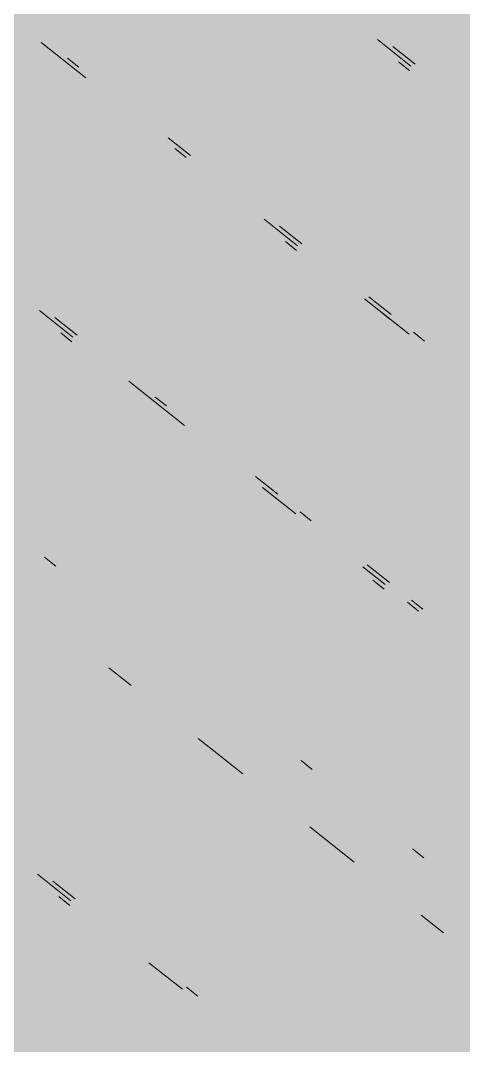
# Paper-space layout '03 3D Building and Roof' of a CAD drawing. Header units: millimetres. Extents: x 5 to 415, y 5 to 292.
# Drawn here: x 255.285 to 256.603, y 83.256 to 86.311 of the extents above; entities that cross this region are included whole.
import ezdxf

# ---------------------------------------------------------------- set-up
doc = ezdxf.new("R2010")
doc.units = ezdxf.units.MM
doc.layers.add('EXISTING', color=7, linetype='Continuous')
doc.layers.add('IMAGES', color=7, linetype='Continuous')

# ---------------------------------------------------------------- blocks, each defined once
blk = doc.blocks.new('SHEET_03')
at = {"layer": 'EXISTING', "color": 250, "lineweight": 9}
for p, q in [((255.3462, 86.2452), (255.4789, 86.1399)), ((256.347, 86.254), (256.4466, 86.1749)), ((256.4591, 86.1808), (256.3927, 86.2335)), ((255.4582, 86.1721), (255.425, 86.1984)), ((256.4435, 86.1613), (256.4103, 86.1877)), ((255.7902, 85.9087), (255.7238, 85.9614)), ((255.7445, 85.9292), (255.7777, 85.9028)), ((256.0101, 85.7185), (256.1097, 85.6394)), ((256.1221, 85.6453), (256.0558, 85.698)), ((256.1065, 85.6258), (256.0733, 85.6522)), ((256.3088, 85.4814), (256.4416, 85.376)), ((256.3877, 85.4346), (256.3213, 85.4873)), ((255.3412, 85.4463), (255.4408, 85.3673)), ((256.3846, 85.421), (256.3514, 85.4473)), ((255.4532, 85.3732), (255.3869, 85.4259)), ((255.4376, 85.3537), (255.4044, 85.38)), ((256.4873, 85.3556), (256.4541, 85.3819)), ((255.6067, 85.2356), (255.7727, 85.1039)), ((255.7188, 85.1625), (255.6856, 85.1888)), ((256.0508, 84.8991), (255.9844, 84.9518)), ((256.0051, 84.9196), (256.1047, 84.8405)), ((256.0476, 84.8855), (256.0144, 84.9118)), ((256.1503, 84.8201), (256.1172, 84.8464)), ((255.3897, 84.685), (255.3565, 84.7113)), ((256.3038, 84.6825), (256.3702, 84.6298)), ((256.3827, 84.6357), (256.3163, 84.6884)), ((256.3671, 84.6162), (256.3339, 84.6426)), ((256.4823, 84.5567), (256.4491, 84.583)), ((256.4366, 84.5772), (256.4698, 84.5508)), ((255.5479, 84.382), (255.6143, 84.3293)), ((255.8135, 84.1713), (255.9463, 84.0659)), ((256.1532, 84.0792), (256.12, 84.1055)), ((256.1455, 83.9079), (256.2782, 83.8025)), ((256.4851, 83.8158), (256.4519, 83.8421)), ((255.3351, 83.7666), (255.4347, 83.6876)), ((255.4472, 83.6934), (255.3808, 83.7461)), ((255.4316, 83.6739), (255.3984, 83.7003)), ((256.4774, 83.6445), (256.5438, 83.5918)), ((255.6671, 83.5032), (255.7667, 83.4242)), ((255.8124, 83.4037), (255.7792, 83.43))]:
    blk.add_line(p, q, dxfattribs=at)
at = {"layer": 'IMAGES', "color": 7}
for points in [[(255.1255, 86.2777), (255.4145, 86.2777), (255.1255, 86.3741), (255.4145, 86.3741)], [(255.4145, 86.2777), (255.5109, 86.2777), (255.4145, 86.3741), (255.5109, 86.3741)], [(255.5109, 86.2777), (255.9927, 86.2777), (255.5109, 86.3741), (255.9927, 86.3741)], [(255.9927, 86.2777), (256.0891, 86.2777), (255.9927, 86.3741), (256.0891, 86.3741)], [(256.0891, 86.2777), (256.1855, 86.2777), (256.0891, 86.3741), (256.1855, 86.3741)], [(256.1855, 86.2777), (256.2818, 86.2777), (256.1855, 86.3741), (256.2818, 86.3741)], [(256.2818, 86.2777), (256.3782, 86.2777), (256.2818, 86.3741), (256.3782, 86.3741)], [(256.3782, 86.2777), (256.4745, 86.2777), (256.3782, 86.3741), (256.4745, 86.3741)], [(256.4745, 86.2777), (257.0527, 86.2777), (256.4745, 86.3741), (257.0527, 86.3741)], [(255.2218, 86.1813), (255.3182, 86.1813), (255.2218, 86.2777), (255.3182, 86.2777)], [(255.3182, 86.1813), (255.5109, 86.1813), (255.3182, 86.2777), (255.5109, 86.2777)], [(255.5109, 86.1813), (255.6073, 86.1813), (255.5109, 86.2777), (255.6073, 86.2777)], [(255.6073, 86.1813), (256.0891, 86.1813), (255.6073, 86.2777), (256.0891, 86.2777)], [(256.0891, 86.1813), (256.2818, 86.1813), (256.0891, 86.2777), (256.2818, 86.2777)], [(256.2818, 86.1813), (256.4745, 86.1813), (256.2818, 86.2777), (256.4745, 86.2777)], [(256.4745, 86.1813), (256.5709, 86.1813), (256.4745, 86.2777), (256.5709, 86.2777)], [(256.5709, 86.1813), (256.6673, 86.1813), (256.5709, 86.2777), (256.6673, 86.2777)], [(255.2218, 86.0849), (255.3182, 86.0849), (255.2218, 86.1813), (255.3182, 86.1813)], [(255.3182, 86.0849), (255.4145, 86.0849), (255.3182, 86.1813), (255.4145, 86.1813)], [(255.4145, 86.0849), (255.6073, 86.0849), (255.4145, 86.1813), (255.6073, 86.1813)], [(255.6073, 86.0849), (255.7036, 86.0849), (255.6073, 86.1813), (255.7036, 86.1813)], [(255.7036, 86.0849), (256.2818, 86.0849), (255.7036, 86.1813), (256.2818, 86.1813)], [(256.2818, 86.0849), (256.3782, 86.0849), (256.2818, 86.1813), (256.3782, 86.1813)], [(256.3782, 86.0849), (256.5709, 86.0849), (256.3782, 86.1813), (256.5709, 86.1813)], [(256.5709, 86.0849), (256.6673, 86.0849), (256.5709, 86.1813), (256.6673, 86.1813)], [(254.8364, 85.9885), (255.3182, 85.9885), (254.8364, 86.0849), (255.3182, 86.0849)], [(255.3182, 85.9885), (255.4145, 85.9885), (255.3182, 86.0849), (255.4145, 86.0849)], [(255.4145, 85.9885), (255.5109, 85.9885), (255.4145, 86.0849), (255.5109, 86.0849)], [(255.5109, 85.9885), (255.7036, 85.9885), (255.5109, 86.0849), (255.7036, 86.0849)], [(255.7036, 85.9885), (255.8, 85.9885), (255.7036, 86.0849), (255.8, 86.0849)], [(255.8, 85.9885), (255.8964, 85.9885), (255.8, 86.0849), (255.8964, 86.0849)], [(255.8964, 85.9885), (256.3782, 85.9885), (255.8964, 86.0849), (256.3782, 86.0849)], [(256.3782, 85.9885), (256.4745, 85.9885), (256.3782, 86.0849), (256.4745, 86.0849)], [(256.4745, 85.9885), (256.5709, 85.9885), (256.4745, 86.0849), (256.5709, 86.0849)], [(256.5709, 85.9885), (256.6673, 85.9885), (256.5709, 86.0849), (256.6673, 86.0849)], [(254.8364, 85.8921), (255.4145, 85.8921), (254.8364, 85.9885), (255.4145, 85.9885)], [(255.4145, 85.8921), (255.5109, 85.8921), (255.4145, 85.9885), (255.5109, 85.9885)], [(255.5109, 85.8921), (255.6073, 85.8921), (255.5109, 85.9885), (255.6073, 85.9885)], [(255.6073, 85.8921), (255.7036, 85.8921), (255.6073, 85.9885), (255.7036, 85.9885)], [(255.7036, 85.8921), (255.8, 85.8921), (255.7036, 85.9885), (255.8, 85.9885)], [(255.8, 85.8921), (255.8964, 85.8921), (255.8, 85.9885), (255.8964, 85.9885)], [(255.8964, 85.8921), (255.9927, 85.8921), (255.8964, 85.9885), (255.9927, 85.9885)], [(255.9927, 85.8921), (256.4745, 85.8921), (255.9927, 85.9885), (256.4745, 85.9885)], [(256.4745, 85.8921), (256.5709, 85.8921), (256.4745, 85.9885), (256.5709, 85.9885)], [(256.5709, 85.8921), (256.6673, 85.8921), (256.5709, 85.9885), (256.6673, 85.9885)], [(255.1255, 85.7957), (255.6073, 85.7957), (255.1255, 85.8921), (255.6073, 85.8921)], [(255.6073, 85.7957), (255.7036, 85.7957), (255.6073, 85.8921), (255.7036, 85.8921)], [(255.7036, 85.7957), (255.8, 85.7957), (255.7036, 85.8921), (255.8, 85.8921)], [(255.8, 85.7957), (255.8964, 85.7957), (255.8, 85.8921), (255.8964, 85.8921)], [(255.8964, 85.7957), (255.9927, 85.7957), (255.8964, 85.8921), (255.9927, 85.8921)], [(255.9927, 85.7957), (256.0891, 85.7957), (255.9927, 85.8921), (256.0891, 85.8921)], [(256.0891, 85.7957), (256.5709, 85.7957), (256.0891, 85.8921), (256.5709, 85.8921)], [(256.5709, 85.7957), (256.6673, 85.7957), (256.5709, 85.8921), (256.6673, 85.8921)], [(255.2218, 85.6993), (255.7036, 85.6993), (255.2218, 85.7957), (255.7036, 85.7957)], [(255.7036, 85.6993), (255.8, 85.6993), (255.7036, 85.7957), (255.8, 85.7957)], [(255.8, 85.6993), (255.8964, 85.6993), (255.8, 85.7957), (255.8964, 85.7957)], [(255.8964, 85.6993), (255.9927, 85.6993), (255.8964, 85.7957), (255.9927, 85.7957)], [(255.9927, 85.6993), (256.0891, 85.6993), (255.9927, 85.7957), (256.0891, 85.7957)], [(256.0891, 85.6993), (256.1855, 85.6993), (256.0891, 85.7957), (256.1855, 85.7957)], [(256.1855, 85.6993), (256.7636, 85.6993), (256.1855, 85.7957), (256.7636, 85.7957)], [(255.2218, 85.6029), (255.3182, 85.6029), (255.2218, 85.6993), (255.3182, 85.6993)], [(255.3182, 85.6029), (255.8964, 85.6029), (255.3182, 85.6993), (255.8964, 85.6993)], [(255.8964, 85.6029), (255.9927, 85.6029), (255.8964, 85.6993), (255.9927, 85.6993)], [(255.9927, 85.6029), (256.1855, 85.6029), (255.9927, 85.6993), (256.1855, 85.6993)], [(256.1855, 85.6029), (256.2818, 85.6029), (256.1855, 85.6993), (256.2818, 85.6993)], [(256.2818, 85.6029), (256.9564, 85.6029), (256.2818, 85.6993), (256.9564, 85.6993)], [(255.2218, 85.4101), (255.3182, 85.4101), (255.2218, 85.6029), (255.3182, 85.6029)], [(255.3182, 85.5065), (255.4145, 85.5065), (255.3182, 85.6029), (255.4145, 85.6029)], [(255.4145, 85.5065), (255.5109, 85.5065), (255.4145, 85.6029), (255.5109, 85.6029)], [(255.5109, 85.5065), (256.0891, 85.5065), (255.5109, 85.6029), (256.0891, 85.6029)], [(256.0891, 85.5065), (256.1855, 85.5065), (256.0891, 85.6029), (256.1855, 85.6029)], [(256.1855, 85.5065), (256.2818, 85.5065), (256.1855, 85.6029), (256.2818, 85.6029)], [(256.2818, 85.5065), (256.3782, 85.5065), (256.2818, 85.6029), (256.3782, 85.6029)], [(256.3782, 85.5065), (256.4745, 85.5065), (256.3782, 85.6029), (256.4745, 85.6029)], [(256.4745, 85.5065), (256.9564, 85.5065), (256.4745, 85.6029), (256.9564, 85.6029)], [(255.3182, 85.4101), (255.4145, 85.4101), (255.3182, 85.5065), (255.4145, 85.5065)], [(255.4145, 85.4101), (255.5109, 85.4101), (255.4145, 85.5065), (255.5109, 85.5065)], [(255.5109, 85.4101), (255.6073, 85.4101), (255.5109, 85.5065), (255.6073, 85.5065)], [(255.6073, 85.4101), (256.0891, 85.4101), (255.6073, 85.5065), (256.0891, 85.5065)], [(256.0891, 85.4101), (256.1855, 85.4101), (256.0891, 85.5065), (256.1855, 85.5065)], [(256.1855, 85.4101), (256.2818, 85.4101), (256.1855, 85.5065), (256.2818, 85.5065)], [(256.2818, 85.4101), (256.3782, 85.4101), (256.2818, 85.5065), (256.3782, 85.5065)], [(256.3782, 85.4101), (256.4745, 85.4101), (256.3782, 85.5065), (256.4745, 85.5065)], [(256.4745, 85.4101), (256.5709, 85.4101), (256.4745, 85.5065), (256.5709, 85.5065)], [(256.5709, 85.4101), (257.0527, 85.4101), (256.5709, 85.5065), (257.0527, 85.5065)], [(255.2218, 85.3137), (255.3182, 85.3137), (255.2218, 85.4101), (255.3182, 85.4101)], [(255.3182, 85.3137), (255.5109, 85.3137), (255.3182, 85.4101), (255.5109, 85.4101)], [(255.5109, 85.3137), (255.6073, 85.3137), (255.5109, 85.4101), (255.6073, 85.4101)], [(255.6073, 85.3137), (255.7036, 85.3137), (255.6073, 85.4101), (255.7036, 85.4101)], [(255.7036, 85.3137), (256.1855, 85.3137), (255.7036, 85.4101), (256.1855, 85.4101)], [(256.1855, 85.3137), (256.3782, 85.3137), (256.1855, 85.4101), (256.3782, 85.4101)], [(256.3782, 85.3137), (256.5709, 85.3137), (256.3782, 85.4101), (256.5709, 85.4101)], [(256.5709, 85.3137), (256.6673, 85.3137), (256.5709, 85.4101), (256.6673, 85.4101)], [(254.9327, 85.2173), (255.3182, 85.2173), (254.9327, 85.3137), (255.3182, 85.3137)], [(255.3182, 85.2173), (255.4145, 85.2173), (255.3182, 85.3137), (255.4145, 85.3137)], [(255.4145, 85.2173), (255.5109, 85.2173), (255.4145, 85.3137), (255.5109, 85.3137)], [(255.5109, 85.2173), (255.6073, 85.2173), (255.5109, 85.3137), (255.6073, 85.3137)], [(255.6073, 85.2173), (255.7036, 85.2173), (255.6073, 85.3137), (255.7036, 85.3137)], [(255.7036, 85.2173), (255.8, 85.2173), (255.7036, 85.3137), (255.8, 85.3137)], [(255.8, 85.2173), (256.2818, 85.2173), (255.8, 85.3137), (256.2818, 85.3137)], [(256.2818, 85.2173), (256.3782, 85.2173), (256.2818, 85.3137), (256.3782, 85.3137)], [(256.3782, 85.2173), (256.4745, 85.2173), (256.3782, 85.3137), (256.4745, 85.3137)], [(256.4745, 85.2173), (256.5709, 85.2173), (256.4745, 85.3137), (256.5709, 85.3137)], [(256.5709, 85.1208), (256.6673, 85.1208), (256.5709, 85.3137), (256.6673, 85.3137)], [(255.0291, 85.1208), (255.5109, 85.1208), (255.0291, 85.2173), (255.5109, 85.2173)], [(255.5109, 85.1208), (255.6073, 85.1208), (255.5109, 85.2173), (255.6073, 85.2173)], [(255.6073, 85.1208), (255.8, 85.1208), (255.6073, 85.2173), (255.8, 85.2173)], [(255.8, 85.1208), (255.8964, 85.1208), (255.8, 85.2173), (255.8964, 85.2173)], [(255.8964, 85.1208), (256.4745, 85.1208), (255.8964, 85.2173), (256.4745, 85.2173)], [(256.4745, 85.1208), (256.5709, 85.1208), (256.4745, 85.2173), (256.5709, 85.2173)], [(255.2218, 85.0244), (255.7036, 85.0244), (255.2218, 85.1208), (255.7036, 85.1208)], [(255.7036, 85.0244), (255.8964, 85.0244), (255.7036, 85.1208), (255.8964, 85.1208)], [(255.8964, 85.0244), (255.9927, 85.0244), (255.8964, 85.1208), (255.9927, 85.1208)], [(255.9927, 85.0244), (256.0891, 85.0244), (255.9927, 85.1208), (256.0891, 85.1208)], [(256.0891, 85.0244), (256.5709, 85.0244), (256.0891, 85.1208), (256.5709, 85.1208)], [(256.5709, 85.0244), (256.6673, 85.0244), (256.5709, 85.1208), (256.6673, 85.1208)], [(255.2218, 84.928), (255.3182, 84.928), (255.2218, 85.0244), (255.3182, 85.0244)], [(255.3182, 84.928), (255.7036, 84.928), (255.3182, 85.0244), (255.7036, 85.0244)], [(255.7036, 84.928), (255.8, 84.928), (255.7036, 85.0244), (255.8, 85.0244)], [(255.8, 84.928), (255.8964, 84.928), (255.8, 85.0244), (255.8964, 85.0244)], [(255.8964, 84.928), (255.9927, 84.928), (255.8964, 85.0244), (255.9927, 85.0244)], [(255.9927, 84.928), (256.0891, 84.928), (255.9927, 85.0244), (256.0891, 85.0244)], [(256.0891, 84.928), (256.1855, 84.928), (256.0891, 85.0244), (256.1855, 85.0244)], [(256.1855, 84.928), (256.6673, 84.928), (256.1855, 85.0244), (256.6673, 85.0244)], [(255.2218, 84.8316), (255.3182, 84.8316), (255.2218, 84.928), (255.3182, 84.928)], [(255.3182, 84.8316), (255.4145, 84.8316), (255.3182, 84.928), (255.4145, 84.928)], [(255.4145, 84.8316), (255.8964, 84.8316), (255.4145, 84.928), (255.8964, 84.928)], [(255.8964, 84.8316), (255.9927, 84.8316), (255.8964, 84.928), (255.9927, 84.928)], [(255.9927, 84.8316), (256.1855, 84.8316), (255.9927, 84.928), (256.1855, 84.928)], [(256.1855, 84.8316), (256.2818, 84.8316), (256.1855, 84.928), (256.2818, 84.928)], [(256.2818, 84.8316), (256.86, 84.8316), (256.2818, 84.928), (256.86, 84.928)], [(255.2218, 84.7352), (255.3182, 84.7352), (255.2218, 84.8316), (255.3182, 84.8316)], [(255.3182, 84.7352), (255.4145, 84.7352), (255.3182, 84.8316), (255.4145, 84.8316)], [(255.4145, 84.7352), (255.5109, 84.7352), (255.4145, 84.8316), (255.5109, 84.8316)], [(255.5109, 84.7352), (255.8964, 84.7352), (255.5109, 84.8316), (255.8964, 84.8316)], [(255.8964, 84.7352), (255.9927, 84.7352), (255.8964, 84.8316), (255.9927, 84.8316)], [(255.9927, 84.7352), (256.0891, 84.7352), (255.9927, 84.8316), (256.0891, 84.8316)], [(256.0891, 84.7352), (256.2818, 84.7352), (256.0891, 84.8316), (256.2818, 84.8316)], [(256.2818, 84.7352), (256.3782, 84.7352), (256.2818, 84.8316), (256.3782, 84.8316)], [(256.3782, 84.7352), (256.4745, 84.7352), (256.3782, 84.8316), (256.4745, 84.8316)], [(256.4745, 84.7352), (256.9564, 84.7352), (256.4745, 84.8316), (256.9564, 84.8316)], [(255.1255, 84.6388), (255.3182, 84.6388), (255.1255, 84.7352), (255.3182, 84.7352)], [(255.3182, 84.6388), (255.4145, 84.6388), (255.3182, 84.7352), (255.4145, 84.7352)], [(255.4145, 84.6388), (255.5109, 84.6388), (255.4145, 84.7352), (255.5109, 84.7352)], [(255.5109, 84.6388), (255.6073, 84.6388), (255.5109, 84.7352), (255.6073, 84.7352)], [(255.6073, 84.6388), (256.0891, 84.6388), (255.6073, 84.7352), (256.0891, 84.7352)], [(256.0891, 84.6388), (256.1855, 84.6388), (256.0891, 84.7352), (256.1855, 84.7352)], [(256.1855, 84.6388), (256.2818, 84.6388), (256.1855, 84.7352), (256.2818, 84.7352)], [(256.2818, 84.6388), (256.3782, 84.6388), (256.2818, 84.7352), (256.3782, 84.7352)], [(256.3782, 84.6388), (256.4745, 84.6388), (256.3782, 84.7352), (256.4745, 84.7352)], [(256.4745, 84.6388), (256.5709, 84.6388), (256.4745, 84.7352), (256.5709, 84.7352)], [(256.5709, 84.6388), (257.0527, 84.6388), (256.5709, 84.7352), (257.0527, 84.7352)], [(255.2218, 84.5424), (255.3182, 84.5424), (255.2218, 84.6388), (255.3182, 84.6388)], [(255.3182, 84.5424), (255.4145, 84.5424), (255.3182, 84.6388), (255.4145, 84.6388)], [(255.4145, 84.5424), (255.5109, 84.5424), (255.4145, 84.6388), (255.5109, 84.6388)], [(255.5109, 84.5424), (255.6073, 84.5424), (255.5109, 84.6388), (255.6073, 84.6388)], [(255.6073, 84.5424), (255.7036, 84.5424), (255.6073, 84.6388), (255.7036, 84.6388)], [(255.7036, 84.5424), (256.1855, 84.5424), (255.7036, 84.6388), (256.1855, 84.6388)], [(256.1855, 84.5424), (256.2818, 84.5424), (256.1855, 84.6388), (256.2818, 84.6388)], [(256.2818, 84.5424), (256.3782, 84.5424), (256.2818, 84.6388), (256.3782, 84.6388)], [(256.3782, 84.5424), (256.4745, 84.5424), (256.3782, 84.6388), (256.4745, 84.6388)], [(256.4745, 84.5424), (256.5709, 84.5424), (256.4745, 84.6388), (256.5709, 84.6388)], [(256.5709, 84.5424), (256.6673, 84.5424), (256.5709, 84.6388), (256.6673, 84.6388)], [(255.2218, 84.446), (255.3182, 84.446), (255.2218, 84.5424), (255.3182, 84.5424)], [(255.3182, 84.446), (255.4145, 84.446), (255.3182, 84.5424), (255.4145, 84.5424)], [(255.4145, 84.446), (255.5109, 84.446), (255.4145, 84.5424), (255.5109, 84.5424)], [(255.5109, 84.446), (255.6073, 84.446), (255.5109, 84.5424), (255.6073, 84.5424)], [(255.6073, 84.446), (255.7036, 84.446), (255.6073, 84.5424), (255.7036, 84.5424)], [(255.7036, 84.446), (255.8, 84.446), (255.7036, 84.5424), (255.8, 84.5424)], [(255.8, 84.446), (255.8964, 84.446), (255.8, 84.5424), (255.8964, 84.5424)], [(255.8964, 84.446), (256.2818, 84.446), (255.8964, 84.5424), (256.2818, 84.5424)], [(256.2818, 84.446), (256.3782, 84.446), (256.2818, 84.5424), (256.3782, 84.5424)], [(256.3782, 84.446), (256.4745, 84.446), (256.3782, 84.5424), (256.4745, 84.5424)], [(256.4745, 84.446), (256.6673, 84.446), (256.4745, 84.5424), (256.6673, 84.5424)], [(255.2218, 84.3496), (255.3182, 84.3496), (255.2218, 84.446), (255.3182, 84.446)], [(255.3182, 84.3496), (255.4145, 84.3496), (255.3182, 84.446), (255.4145, 84.446)], [(255.4145, 84.3496), (255.5109, 84.3496), (255.4145, 84.446), (255.5109, 84.446)], [(255.5109, 84.3496), (255.7036, 84.3496), (255.5109, 84.446), (255.7036, 84.446)], [(255.7036, 84.3496), (255.8, 84.3496), (255.7036, 84.446), (255.8, 84.446)], [(255.8, 84.3496), (255.9927, 84.3496), (255.8, 84.446), (255.9927, 84.446)], [(255.9927, 84.3496), (256.3782, 84.3496), (255.9927, 84.446), (256.3782, 84.446)], [(256.3782, 84.3496), (256.4745, 84.3496), (256.3782, 84.446), (256.4745, 84.446)], [(256.4745, 84.3496), (256.5709, 84.3496), (256.4745, 84.446), (256.5709, 84.446)], [(256.5709, 84.3496), (256.6673, 84.3496), (256.5709, 84.446), (256.6673, 84.446)], [(254.9327, 84.2532), (255.4145, 84.2532), (254.9327, 84.3496), (255.4145, 84.3496)], [(255.4145, 84.2532), (255.5109, 84.2532), (255.4145, 84.3496), (255.5109, 84.3496)], [(255.5109, 84.2532), (255.6073, 84.2532), (255.5109, 84.3496), (255.6073, 84.3496)], [(255.6073, 84.2532), (255.7036, 84.2532), (255.6073, 84.3496), (255.7036, 84.3496)], [(255.7036, 84.2532), (255.8, 84.2532), (255.7036, 84.3496), (255.8, 84.3496)], [(255.8, 84.2532), (255.9927, 84.2532), (255.8, 84.3496), (255.9927, 84.3496)], [(255.9927, 84.2532), (256.0891, 84.2532), (255.9927, 84.3496), (256.0891, 84.3496)], [(256.0891, 84.2532), (256.5709, 84.2532), (256.0891, 84.3496), (256.5709, 84.3496)], [(256.5709, 84.2532), (256.6673, 84.2532), (256.5709, 84.3496), (256.6673, 84.3496)], [(255.0291, 84.1568), (255.5109, 84.1568), (255.0291, 84.2532), (255.5109, 84.2532)], [(255.5109, 84.1568), (255.6073, 84.1568), (255.5109, 84.2532), (255.6073, 84.2532)], [(255.6073, 84.1568), (255.7036, 84.1568), (255.6073, 84.2532), (255.7036, 84.2532)], [(255.7036, 84.1568), (255.8, 84.1568), (255.7036, 84.2532), (255.8, 84.2532)], [(255.8, 84.1568), (255.9927, 84.1568), (255.8, 84.2532), (255.9927, 84.2532)], [(255.9927, 84.1568), (256.0891, 84.1568), (255.9927, 84.2532), (256.0891, 84.2532)], [(256.0891, 84.1568), (256.1855, 84.1568), (256.0891, 84.2532), (256.1855, 84.2532)], [(256.1855, 84.1568), (256.7636, 84.1568), (256.1855, 84.2532), (256.7636, 84.2532)], [(255.1255, 84.0604), (255.7036, 84.0604), (255.1255, 84.1568), (255.7036, 84.1568)], [(255.7036, 84.0604), (255.8, 84.0604), (255.7036, 84.1568), (255.8, 84.1568)], [(255.8, 84.0604), (255.8964, 84.0604), (255.8, 84.1568), (255.8964, 84.1568)], [(255.8964, 84.0604), (255.9927, 84.0604), (255.8964, 84.1568), (255.9927, 84.1568)], [(255.9927, 84.0604), (256.0891, 84.0604), (255.9927, 84.1568), (256.0891, 84.1568)], [(256.0891, 84.0604), (256.1855, 84.0604), (256.0891, 84.1568), (256.1855, 84.1568)], [(256.1855, 84.0604), (256.2818, 84.0604), (256.1855, 84.1568), (256.2818, 84.1568)], [(256.2818, 84.0604), (256.3782, 84.0604), (256.2818, 84.1568), (256.3782, 84.1568)], [(256.3782, 84.0604), (256.7636, 84.0604), (256.3782, 84.1568), (256.7636, 84.1568)], [(255.2218, 83.964), (255.3182, 83.964), (255.2218, 84.0604), (255.3182, 84.0604)], [(255.3182, 83.964), (255.8964, 83.964), (255.3182, 84.0604), (255.8964, 84.0604)], [(255.8964, 83.964), (255.9927, 83.964), (255.8964, 84.0604), (255.9927, 84.0604)], [(255.9927, 83.964), (256.2818, 83.964), (255.9927, 84.0604), (256.2818, 84.0604)], [(256.2818, 83.964), (256.3782, 83.964), (256.2818, 84.0604), (256.3782, 84.0604)], [(256.3782, 83.964), (256.4745, 83.964), (256.3782, 84.0604), (256.4745, 84.0604)], [(256.4745, 83.964), (256.86, 83.964), (256.4745, 84.0604), (256.86, 84.0604)], [(255.2218, 83.8676), (255.3182, 83.8676), (255.2218, 83.964), (255.3182, 83.964)], [(255.3182, 83.8676), (255.4145, 83.8676), (255.3182, 83.964), (255.4145, 83.964)], [(255.4145, 83.8676), (255.8964, 83.8676), (255.4145, 83.964), (255.8964, 83.964)], [(255.8964, 83.8676), (255.9927, 83.8676), (255.8964, 83.964), (255.9927, 83.964)], [(255.9927, 83.8676), (256.0891, 83.8676), (255.9927, 83.964), (256.0891, 83.964)], [(256.0891, 83.8676), (256.1855, 83.8676), (256.0891, 83.964), (256.1855, 83.964)], [(256.1855, 83.8676), (256.2818, 83.8676), (256.1855, 83.964), (256.2818, 83.964)], [(256.2818, 83.7712), (256.3782, 83.7712), (256.2818, 83.964), (256.3782, 83.964)], [(256.3782, 83.8676), (256.4745, 83.8676), (256.3782, 83.964), (256.4745, 83.964)], [(256.4745, 83.8676), (256.5709, 83.8676), (256.4745, 83.964), (256.5709, 83.964)], [(256.5709, 83.8676), (257.0527, 83.8676), (256.5709, 83.964), (257.0527, 83.964)], [(255.2218, 83.7712), (255.3182, 83.7712), (255.2218, 83.8676), (255.3182, 83.8676)], [(255.3182, 83.7712), (255.4145, 83.7712), (255.3182, 83.8676), (255.4145, 83.8676)], [(255.4145, 83.7712), (255.9927, 83.7712), (255.4145, 83.8676), (255.9927, 83.8676)], [(255.9927, 83.7712), (256.0891, 83.7712), (255.9927, 83.8676), (256.0891, 83.8676)], [(256.0891, 83.7712), (256.1855, 83.7712), (256.0891, 83.8676), (256.1855, 83.8676)], [(256.1855, 83.7712), (256.2818, 83.7712), (256.1855, 83.8676), (256.2818, 83.8676)], [(256.3782, 83.7712), (256.4745, 83.7712), (256.3782, 83.8676), (256.4745, 83.8676)], [(256.4745, 83.7712), (256.5709, 83.7712), (256.4745, 83.8676), (256.5709, 83.8676)], [(256.5709, 83.7712), (256.6673, 83.7712), (256.5709, 83.8676), (256.6673, 83.8676)], [(255.2218, 83.6748), (255.3182, 83.6748), (255.2218, 83.7712), (255.3182, 83.7712)], [(255.3182, 83.6748), (255.5109, 83.6748), (255.3182, 83.7712), (255.5109, 83.7712)], [(255.5109, 83.6748), (256.0891, 83.6748), (255.5109, 83.7712), (256.0891, 83.7712)], [(256.0891, 83.6748), (256.1855, 83.6748), (256.0891, 83.7712), (256.1855, 83.7712)], [(256.1855, 83.6748), (256.2818, 83.6748), (256.1855, 83.7712), (256.2818, 83.7712)], [(256.2818, 83.6748), (256.3782, 83.6748), (256.2818, 83.7712), (256.3782, 83.7712)], [(256.3782, 83.6748), (256.6673, 83.6748), (256.3782, 83.7712), (256.6673, 83.7712)], [(255.2218, 83.5784), (255.3182, 83.5784), (255.2218, 83.6748), (255.3182, 83.6748)], [(255.3182, 83.5784), (255.4145, 83.5784), (255.3182, 83.6748), (255.4145, 83.6748)], [(255.4145, 83.5784), (255.6073, 83.5784), (255.4145, 83.6748), (255.6073, 83.6748)], [(255.6073, 83.5784), (255.7036, 83.5784), (255.6073, 83.6748), (255.7036, 83.6748)], [(255.7036, 83.5784), (255.8, 83.5784), (255.7036, 83.6748), (255.8, 83.6748)], [(255.8, 83.5784), (256.2818, 83.5784), (255.8, 83.6748), (256.2818, 83.6748)], [(256.2818, 83.5784), (256.3782, 83.5784), (256.2818, 83.6748), (256.3782, 83.6748)], [(256.3782, 83.5784), (256.4745, 83.5784), (256.3782, 83.6748), (256.4745, 83.6748)], [(256.4745, 83.5784), (256.6673, 83.5784), (256.4745, 83.6748), (256.6673, 83.6748)], [(254.9327, 83.482), (255.4145, 83.482), (254.9327, 83.5784), (255.4145, 83.5784)], [(255.4145, 83.482), (255.5109, 83.482), (255.4145, 83.5784), (255.5109, 83.5784)], [(255.5109, 83.482), (255.6073, 83.482), (255.5109, 83.5784), (255.6073, 83.5784)], [(255.6073, 83.482), (255.7036, 83.482), (255.6073, 83.5784), (255.7036, 83.5784)], [(255.7036, 83.482), (255.8, 83.482), (255.7036, 83.5784), (255.8, 83.5784)], [(255.8, 83.482), (255.8964, 83.482), (255.8, 83.5784), (255.8964, 83.5784)], [(255.8964, 83.482), (256.3782, 83.482), (255.8964, 83.5784), (256.3782, 83.5784)], [(256.3782, 83.482), (256.4745, 83.482), (256.3782, 83.5784), (256.4745, 83.5784)], [(256.4745, 83.482), (256.5709, 83.482), (256.4745, 83.5784), (256.5709, 83.5784)], [(256.5709, 83.482), (256.6673, 83.482), (256.5709, 83.5784), (256.6673, 83.5784)], [(255.0291, 83.3856), (255.5109, 83.3856), (255.0291, 83.482), (255.5109, 83.482)], [(255.5109, 83.3856), (255.6073, 83.3856), (255.5109, 83.482), (255.6073, 83.482)], [(255.6073, 83.3856), (255.7036, 83.3856), (255.6073, 83.482), (255.7036, 83.482)], [(255.7036, 83.3856), (255.8964, 83.3856), (255.7036, 83.482), (255.8964, 83.482)], [(255.8964, 83.3856), (255.9927, 83.3856), (255.8964, 83.482), (255.9927, 83.482)], [(255.9927, 83.3856), (256.4745, 83.3856), (255.9927, 83.482), (256.4745, 83.482)], [(256.4745, 83.3856), (256.5709, 83.3856), (256.4745, 83.482), (256.5709, 83.482)], [(256.5709, 83.3856), (256.86, 83.3856), (256.5709, 83.482), (256.86, 83.482)], [(255.1255, 83.2892), (255.6073, 83.2892), (255.1255, 83.3856), (255.6073, 83.3856)], [(255.6073, 83.2892), (255.7036, 83.2892), (255.6073, 83.3856), (255.7036, 83.3856)], [(255.7036, 83.2892), (255.8, 83.2892), (255.7036, 83.3856), (255.8, 83.3856)], [(255.8, 83.2892), (255.8964, 83.2892), (255.8, 83.3856), (255.8964, 83.3856)], [(255.8964, 83.2892), (255.9927, 83.2892), (255.8964, 83.3856), (255.9927, 83.3856)], [(255.9927, 83.2892), (256.0891, 83.2892), (255.9927, 83.3856), (256.0891, 83.3856)], [(256.0891, 83.2892), (256.1855, 83.2892), (256.0891, 83.3856), (256.1855, 83.3856)], [(256.1855, 83.2892), (256.5709, 83.2892), (256.1855, 83.3856), (256.5709, 83.3856)], [(256.5709, 83.2892), (256.7636, 83.2892), (256.5709, 83.3856), (256.7636, 83.3856)], [(255.2218, 83.1928), (255.7036, 83.1928), (255.2218, 83.2892), (255.7036, 83.2892)], [(255.7036, 83.1928), (255.8, 83.1928), (255.7036, 83.2892), (255.8, 83.2892)], [(255.8, 83.1928), (255.8964, 83.1928), (255.8, 83.2892), (255.8964, 83.2892)], [(255.8964, 83.1928), (255.9927, 83.1928), (255.8964, 83.2892), (255.9927, 83.2892)], [(255.9927, 83.1928), (256.0891, 83.1928), (255.9927, 83.2892), (256.0891, 83.2892)], [(256.0891, 83.1928), (256.1855, 83.1928), (256.0891, 83.2892), (256.1855, 83.2892)], [(256.1855, 83.1928), (256.2818, 83.1928), (256.1855, 83.2892), (256.2818, 83.2892)], [(256.2818, 83.1928), (256.7636, 83.1928), (256.2818, 83.2892), (256.7636, 83.2892)]]:
    blk.add_solid(points, dxfattribs=at)

psp = doc.layouts.new('03 3D Building and Roof')

# ---------------------------------------------------------------- block references
psp.add_blockref('SHEET_03', (0, 0))

doc.saveas('drawing.dxf')
